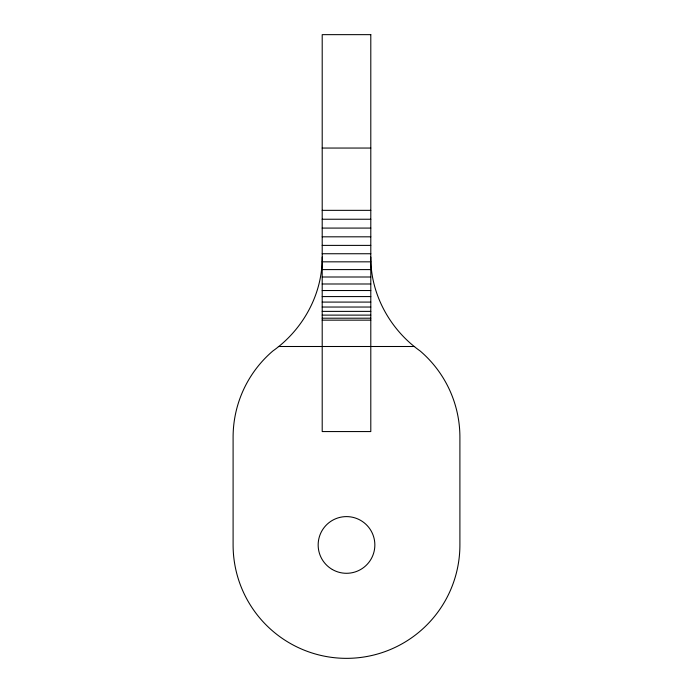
<?xml version="1.0" encoding="UTF-8"?>
<svg xmlns="http://www.w3.org/2000/svg" width="693" height="693" viewBox="0 0 693 693"><rect width="100%" height="100%" fill="white"/><g stroke="black" fill="none" stroke-linecap="round" stroke-linejoin="round"><path stroke-width="1.04" d="M322.202 257.034C322.574 294.161 302.91 329.712 272.851 350.987A113.401 113.401 0 0 0 233.099 437.214L233.099 544.949A113.401 113.401 0 0 0 346.5 658.35A113.401 113.401 0 0 0 459.901 544.949L459.901 437.214A113.401 113.401 0 0 0 420.149 350.987C390.09 329.712 370.426 294.161 370.798 257.034M322.202 148.051L370.798 148.051M322.202 210.343L370.798 210.343M322.202 219.239L370.798 219.239M322.202 228.084L370.798 228.084M322.202 236.815L370.798 236.815M322.202 245.391L370.798 245.391M322.202 253.742L370.798 253.742M322.202 261.833L370.798 261.833M322.202 269.594L370.798 269.594M322.202 277.001L370.798 277.001M322.202 283.991L370.798 283.991M322.202 290.532L370.798 290.532M322.202 296.578L370.798 296.578M322.202 302.087L370.798 302.087M322.202 307.034L370.798 307.034M322.202 311.382L370.798 311.382M322.202 315.116L370.798 315.116M322.202 318.2L370.798 318.2M322.202 320.157L370.798 320.157M278.343 346.5L414.657 346.5M370.798 34.65L322.202 34.65L322.202 431.566L370.798 431.566L370.798 34.65M332.328 569.499A28.352 28.352 0 0 0 374.852 544.949A28.352 28.352 0 0 0 332.328 520.4A28.352 28.352 0 0 0 332.328 569.499"/></g></svg>
